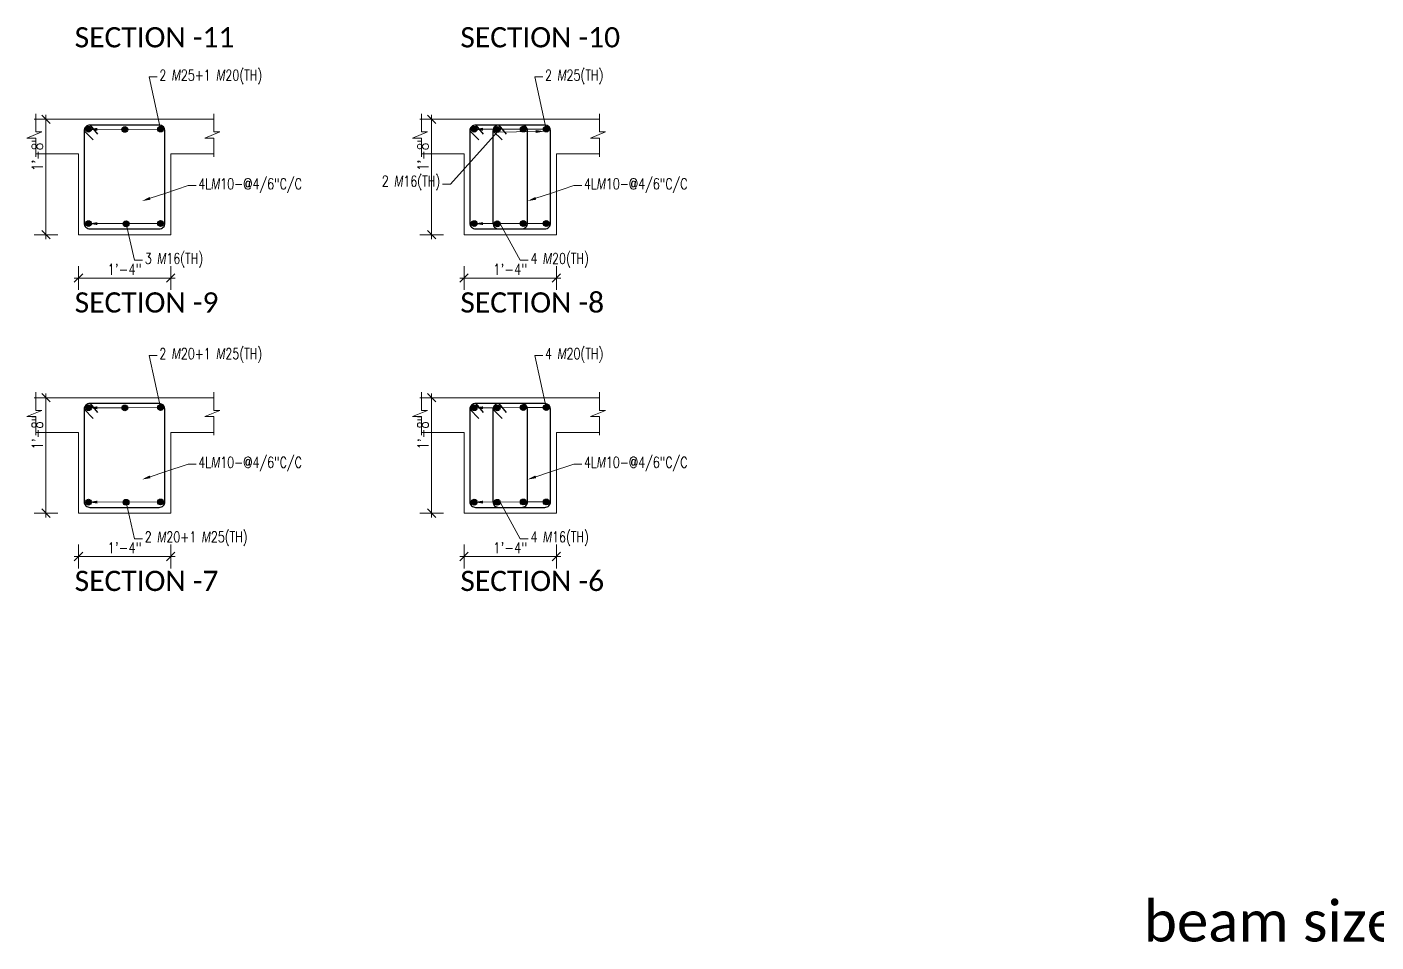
# Model space of a CAD drawing. Header units: inches. Extents: x 0 to 162649, y -36601 to -26324.
# Drawn here: x 159540 to 159773.9, y -34812.6 to -34654 of the extents above; entities that cross this region are included whole.
import ezdxf
from ezdxf import colors
from ezdxf.entities.mleader import LeaderData, LeaderLine
from ezdxf.math import Vec2, Vec3

# ---------------------------------------------------------------- set-up
doc = ezdxf.new("R2010")
doc.units = ezdxf.units.IN
doc.header["$MEASUREMENT"] = 0
for name, color, linetype, lineweight in [('Dim', 1, 'Continuous', 13), ('hatch', 252, 'Continuous', 0), ('OL_AR_Text', 140, 'Continuous', 5), ('Rein', 3, 'Continuous', 30), ('Stirrups', 191, 'Continuous', 25), ('TEXT', 7, 'Continuous', 9)]:
    doc.layers.add(name, color=color, linetype=linetype, lineweight=lineweight)
doc.styles.add('1-8 Annotative Text', font='calibri.ttf', dxfattribs={"height": 0.125})
doc.styles.add('DIM', font='simplex.shx', dxfattribs={"width": 0.75})
doc.styles.add('rmtext', font='romans.shx', dxfattribs={"width": 0.8})
doc.dimstyles.new('DIM-24', dxfattribs={"dimscale": 24, "dimtxt": 0.078125, "dimasz": 0.0625, "dimexe": 0.0625, "dimexo": 0.015625, "dimgap": 0.015625, "dimtad": 1, "dimdec": 1, "dimzin": 3, "dimdsep": 46, "dimlunit": 4, "dimtxsty": 'rmtext', "dimblk": 'OBLIQUE', "dimcen": 0.09375, "dimdle": 0.03125, "dimclrd": 1, "dimclre": 1, "dimclrt": 2, "dimadec": 0, "dimazin": 0, "dimtfac": 0.75, "dimtdec": 1, "dimtix": 1, "dimtmove": 0, "dimatfit": 3, "dimfxl": 0.0625, "dimfxlon": 1, "dimfrac": 1, "dimtolj": 1, "dimtzin": 0, "dimlwd": -1, "dimlwe": 5, "dimarcsym": 0})

# ---------------------------------------------------------------- blocks, each defined once
blk = doc.blocks.new('_Oblique')
for p, q in [((-0.49, -0.49), (0.49, 0.49)), ((0, -1.37), (0, 1.38))]:
    blk.add_line(p, q)
blk = doc.blocks.new('*D531')
at = {"layer": 'Defpoints', "color": 0, "transparency": 16777216}
for p in [(159615.79, -34738.23), (159631.79, -34738.23), (159631.79, -34745.74)]:
    blk.add_point(p, dxfattribs=at)
at = {"layer": 'Dim', "color": 1, "lineweight": 5, "transparency": 16777216}
for p, q in [((159615.79, -34744.24), (159615.79, -34747.24)), ((159631.79, -34744.24), (159631.79, -34747.24))]:
    blk.add_line(p, q, dxfattribs=at)
at = {"layer": 'Dim', "color": 1, "transparency": 16777216}
blk.add_line((159615.04, -34745.74), (159632.54, -34745.74), dxfattribs=at)
at = {"layer": 'Dim', "color": 1, "transparency": 16777216, "xscale": 1.5, "yscale": 1.5, "zscale": 1.5, "rotation": 180}
blk.add_blockref('_Oblique', (159615.79, -34745.74), dxfattribs=at)
at = {"layer": 'Dim', "color": 1, "transparency": 16777216, "xscale": 1.5, "yscale": 1.5, "zscale": 1.5}
blk.add_blockref('_Oblique', (159631.79, -34745.74), dxfattribs=at)
at = {"layer": 'Dim', "color": 2, "transparency": 16777216, "insert": (159623.79, -34744.24), "char_height": 1.875, "attachment_point": 5, "style": 'rmtext'}
blk.add_mtext('\\A1;1\'-4"', dxfattribs=at)
blk = doc.blocks.new('*D532')
at = {"layer": 'Defpoints', "color": 0, "transparency": 16777216}
for p in [(159610.16, -34718.23), (159615.79, -34718.23), (159615.79, -34738.23)]:
    blk.add_point(p, dxfattribs=at)
at = {"layer": 'Dim', "color": 1, "lineweight": 5, "transparency": 16777216}
for p, q in [((159611.66, -34718.23), (159608.66, -34718.23)), ((159611.66, -34738.23), (159608.66, -34738.23))]:
    blk.add_line(p, q, dxfattribs=at)
at = {"layer": 'Dim', "color": 1, "transparency": 16777216}
blk.add_line((159610.16, -34738.98), (159610.16, -34717.48), dxfattribs=at)
at = {"layer": 'Dim', "color": 1, "transparency": 16777216, "xscale": 1.5, "yscale": 1.5, "zscale": 1.5}
for p, rotation in [((159610.16, -34718.23), 90), ((159610.16, -34738.23), 270)]:
    blk.add_blockref('_Oblique', p, dxfattribs=dict(at, rotation=rotation))
at = {"layer": 'Dim', "color": 2, "transparency": 16777216, "insert": (159608.67, -34724.23), "char_height": 1.875, "attachment_point": 5, "rotation": 90, "style": 'rmtext'}
blk.add_mtext('\\A1;1\'-8"', dxfattribs=at)
blk = doc.blocks.new('*D533')
at = {"layer": 'Defpoints', "color": 0, "transparency": 16777216}
for p in [(159548.94, -34738.23), (159564.94, -34738.23), (159564.94, -34745.74)]:
    blk.add_point(p, dxfattribs=at)
at = {"layer": 'Dim', "color": 1, "lineweight": 5, "transparency": 16777216}
for p, q in [((159548.94, -34744.24), (159548.94, -34747.24)), ((159564.94, -34744.24), (159564.94, -34747.24))]:
    blk.add_line(p, q, dxfattribs=at)
at = {"layer": 'Dim', "color": 1, "transparency": 16777216}
blk.add_line((159548.19, -34745.74), (159565.69, -34745.74), dxfattribs=at)
at = {"layer": 'Dim', "color": 1, "transparency": 16777216, "xscale": 1.5, "yscale": 1.5, "zscale": 1.5, "rotation": 180}
blk.add_blockref('_Oblique', (159548.94, -34745.74), dxfattribs=at)
at = {"layer": 'Dim', "color": 1, "transparency": 16777216, "xscale": 1.5, "yscale": 1.5, "zscale": 1.5}
blk.add_blockref('_Oblique', (159564.94, -34745.74), dxfattribs=at)
at = {"layer": 'Dim', "color": 2, "transparency": 16777216, "insert": (159556.94, -34744.24), "char_height": 1.875, "attachment_point": 5, "style": 'rmtext'}
blk.add_mtext('\\A1;1\'-4"', dxfattribs=at)
blk = doc.blocks.new('*D534')
at = {"layer": 'Defpoints', "color": 0, "transparency": 16777216}
for p in [(159543.31, -34718.23), (159548.94, -34718.23), (159548.94, -34738.23)]:
    blk.add_point(p, dxfattribs=at)
at = {"layer": 'Dim', "color": 1, "lineweight": 5, "transparency": 16777216}
for p, q in [((159544.81, -34718.23), (159541.81, -34718.23)), ((159544.81, -34738.23), (159541.81, -34738.23))]:
    blk.add_line(p, q, dxfattribs=at)
at = {"layer": 'Dim', "color": 1, "transparency": 16777216}
blk.add_line((159543.31, -34738.98), (159543.31, -34717.48), dxfattribs=at)
at = {"layer": 'Dim', "color": 1, "transparency": 16777216, "xscale": 1.5, "yscale": 1.5, "zscale": 1.5}
for p, rotation in [((159543.31, -34718.23), 90), ((159543.31, -34738.23), 270)]:
    blk.add_blockref('_Oblique', p, dxfattribs=dict(at, rotation=rotation))
at = {"layer": 'Dim', "color": 2, "transparency": 16777216, "insert": (159541.82, -34724.23), "char_height": 1.875, "attachment_point": 5, "rotation": 90, "style": 'rmtext'}
blk.add_mtext('\\A1;1\'-8"', dxfattribs=at)
blk = doc.blocks.new('*D535')
at = {"layer": 'Defpoints', "color": 0, "transparency": 16777216}
for p in [(159615.79, -34689.97), (159631.79, -34689.97), (159631.79, -34697.48)]:
    blk.add_point(p, dxfattribs=at)
at = {"layer": 'Dim', "color": 1, "transparency": 16777216}
blk.add_line((159615.04, -34697.48), (159632.54, -34697.48), dxfattribs=at)
at = {"layer": 'Dim', "color": 1, "lineweight": 5, "transparency": 16777216}
for p, q in [((159615.79, -34695.98), (159615.79, -34698.98)), ((159631.79, -34695.98), (159631.79, -34698.98))]:
    blk.add_line(p, q, dxfattribs=at)
at = {"layer": 'Dim', "color": 1, "transparency": 16777216, "xscale": 1.5, "yscale": 1.5, "zscale": 1.5, "rotation": 180}
blk.add_blockref('_Oblique', (159615.79, -34697.48), dxfattribs=at)
at = {"layer": 'Dim', "color": 1, "transparency": 16777216, "xscale": 1.5, "yscale": 1.5, "zscale": 1.5}
blk.add_blockref('_Oblique', (159631.79, -34697.48), dxfattribs=at)
at = {"layer": 'Dim', "color": 2, "transparency": 16777216, "insert": (159623.79, -34695.98), "char_height": 1.875, "attachment_point": 5, "style": 'rmtext'}
blk.add_mtext('\\A1;1\'-4"', dxfattribs=at)
blk = doc.blocks.new('*D536')
at = {"layer": 'Defpoints', "color": 0, "transparency": 16777216}
for p in [(159610.16, -34669.97), (159615.79, -34669.97), (159615.79, -34689.97)]:
    blk.add_point(p, dxfattribs=at)
at = {"layer": 'Dim', "color": 1, "lineweight": 5, "transparency": 16777216}
for p, q in [((159611.66, -34669.97), (159608.66, -34669.97)), ((159611.66, -34689.97), (159608.66, -34689.97))]:
    blk.add_line(p, q, dxfattribs=at)
at = {"layer": 'Dim', "color": 1, "transparency": 16777216}
blk.add_line((159610.16, -34690.72), (159610.16, -34669.22), dxfattribs=at)
at = {"layer": 'Dim', "color": 1, "transparency": 16777216, "xscale": 1.5, "yscale": 1.5, "zscale": 1.5}
for p, rotation in [((159610.16, -34669.97), 90), ((159610.16, -34689.97), 270)]:
    blk.add_blockref('_Oblique', p, dxfattribs=dict(at, rotation=rotation))
at = {"layer": 'Dim', "color": 2, "transparency": 16777216, "insert": (159608.67, -34675.97), "char_height": 1.875, "attachment_point": 5, "rotation": 90, "style": 'rmtext'}
blk.add_mtext('\\A1;1\'-8"', dxfattribs=at)
blk = doc.blocks.new('*D539')
at = {"layer": 'Defpoints', "color": 0, "transparency": 16777216}
for p in [(159548.94, -34689.97), (159564.94, -34689.97), (159564.94, -34697.48)]:
    blk.add_point(p, dxfattribs=at)
at = {"layer": 'Dim', "color": 1, "transparency": 16777216}
blk.add_line((159548.19, -34697.48), (159565.69, -34697.48), dxfattribs=at)
at = {"layer": 'Dim', "color": 1, "lineweight": 5, "transparency": 16777216}
for p, q in [((159548.94, -34695.98), (159548.94, -34698.98)), ((159564.94, -34695.98), (159564.94, -34698.98))]:
    blk.add_line(p, q, dxfattribs=at)
at = {"layer": 'Dim', "color": 1, "transparency": 16777216, "xscale": 1.5, "yscale": 1.5, "zscale": 1.5, "rotation": 180}
blk.add_blockref('_Oblique', (159548.94, -34697.48), dxfattribs=at)
at = {"layer": 'Dim', "color": 1, "transparency": 16777216, "xscale": 1.5, "yscale": 1.5, "zscale": 1.5}
blk.add_blockref('_Oblique', (159564.94, -34697.48), dxfattribs=at)
at = {"layer": 'Dim', "color": 2, "transparency": 16777216, "insert": (159556.94, -34695.98), "char_height": 1.875, "attachment_point": 5, "style": 'rmtext'}
blk.add_mtext('\\A1;1\'-4"', dxfattribs=at)
blk = doc.blocks.new('*D540')
at = {"layer": 'Defpoints', "color": 0, "transparency": 16777216}
for p in [(159543.31, -34669.97), (159548.94, -34669.97), (159548.94, -34689.97)]:
    blk.add_point(p, dxfattribs=at)
at = {"layer": 'Dim', "color": 1, "lineweight": 5, "transparency": 16777216}
for p, q in [((159544.81, -34669.97), (159541.81, -34669.97)), ((159544.81, -34689.97), (159541.81, -34689.97))]:
    blk.add_line(p, q, dxfattribs=at)
at = {"layer": 'Dim', "color": 1, "transparency": 16777216}
blk.add_line((159543.31, -34690.72), (159543.31, -34669.22), dxfattribs=at)
at = {"layer": 'Dim', "color": 1, "transparency": 16777216, "xscale": 1.5, "yscale": 1.5, "zscale": 1.5}
for p, rotation in [((159543.31, -34669.97), 90), ((159543.31, -34689.97), 270)]:
    blk.add_blockref('_Oblique', p, dxfattribs=dict(at, rotation=rotation))
at = {"layer": 'Dim', "color": 2, "transparency": 16777216, "insert": (159541.82, -34675.97), "char_height": 1.875, "attachment_point": 5, "rotation": 90, "style": 'rmtext'}
blk.add_mtext('\\A1;1\'-8"', dxfattribs=at)

msp = doc.modelspace()

# ---------------------------------------------------------------- hatches: boundary and pattern name
at = {"layer": 'Rein'}
h = msp.add_hatch(color=256, dxfattribs=at)
h.dxf.hatch_style = 1
h.paths.add_polyline_path([(159551.19, -34671.7, 1), (159550.19, -34671.7, 1)])
h = msp.add_hatch(color=256, dxfattribs=at)
h.dxf.hatch_style = 1
h.paths.add_polyline_path([(159557.49, -34671.73, 1), (159556.49, -34671.73, 1)])
h = msp.add_hatch(color=256, dxfattribs=at)
h.dxf.hatch_style = 1
h.paths.add_polyline_path([(159563.68, -34671.67, 1), (159562.68, -34671.67, 1)])
h = msp.add_hatch(color=256, dxfattribs=at)
h.dxf.hatch_style = 1
h.paths.add_polyline_path([(159618.05, -34671.7, 1), (159617.05, -34671.7, 1)])
h = msp.add_hatch(color=256, dxfattribs=at)
h.dxf.hatch_style = 1
h.paths.add_polyline_path([(159622.05, -34671.73, 1), (159621.05, -34671.73, 1)])
h = msp.add_hatch(color=256, dxfattribs=at)
h.dxf.hatch_style = 1
h.paths.add_polyline_path([(159626.54, -34671.67, 1), (159625.54, -34671.67, 1)])
h = msp.add_hatch(color=256, dxfattribs=at)
h.dxf.hatch_style = 1
h.paths.add_polyline_path([(159630.54, -34671.67, 1), (159629.54, -34671.67, 1)])
h = msp.add_hatch(color=256, dxfattribs=at)
h.dxf.hatch_style = 1
h.paths.add_polyline_path([(159551.19, -34688.05, 1), (159550.19, -34688.05, 1)])
h = msp.add_hatch(color=256, dxfattribs=at)
h.dxf.hatch_style = 1
h.paths.add_polyline_path([(159557.69, -34688.09, 1), (159556.69, -34688.09, 1)])
h = msp.add_hatch(color=256, dxfattribs=at)
h.dxf.hatch_style = 1
h.paths.add_polyline_path([(159563.68, -34688.03, 1), (159562.68, -34688.03, 1)])
h = msp.add_hatch(color=256, dxfattribs=at)
h.dxf.hatch_style = 1
h.paths.add_polyline_path([(159618.05, -34688.05, 1), (159617.05, -34688.05, 1)])
h = msp.add_hatch(color=256, dxfattribs=at)
h.dxf.hatch_style = 1
h.paths.add_polyline_path([(159622.05, -34688.09, 1), (159621.05, -34688.09, 1)])
h = msp.add_hatch(color=256, dxfattribs=at)
h.dxf.hatch_style = 1
h.paths.add_polyline_path([(159626.54, -34688.03, 1), (159625.54, -34688.03, 1)])
h = msp.add_hatch(color=256, dxfattribs=at)
h.dxf.hatch_style = 1
h.paths.add_polyline_path([(159630.54, -34688.03, 1), (159629.54, -34688.03, 1)])
h = msp.add_hatch(color=256, dxfattribs=at)
h.dxf.hatch_style = 1
h.paths.add_polyline_path([(159551.19, -34719.96, 1), (159550.19, -34719.96, 1)])
h = msp.add_hatch(color=256, dxfattribs=at)
h.dxf.hatch_style = 1
h.paths.add_polyline_path([(159557.49, -34719.99, 1), (159556.49, -34719.99, 1)])
h = msp.add_hatch(color=256, dxfattribs=at)
h.dxf.hatch_style = 1
h.paths.add_polyline_path([(159563.68, -34719.93, 1), (159562.68, -34719.93, 1)])
h = msp.add_hatch(color=256, dxfattribs=at)
h.dxf.hatch_style = 1
h.paths.add_polyline_path([(159618.05, -34719.96, 1), (159617.05, -34719.96, 1)])
h = msp.add_hatch(color=256, dxfattribs=at)
h.dxf.hatch_style = 1
h.paths.add_polyline_path([(159622.05, -34719.99, 1), (159621.05, -34719.99, 1)])
h = msp.add_hatch(color=256, dxfattribs=at)
h.dxf.hatch_style = 1
h.paths.add_polyline_path([(159626.54, -34719.93, 1), (159625.54, -34719.93, 1)])
h = msp.add_hatch(color=256, dxfattribs=at)
h.dxf.hatch_style = 1
h.paths.add_polyline_path([(159630.54, -34719.93, 1), (159629.54, -34719.93, 1)])
h = msp.add_hatch(color=256, dxfattribs=at)
h.dxf.hatch_style = 1
h.paths.add_polyline_path([(159551.19, -34736.32, 1), (159550.19, -34736.32, 1)])
h = msp.add_hatch(color=256, dxfattribs=at)
h.dxf.hatch_style = 1
h.paths.add_polyline_path([(159557.69, -34736.35, 1), (159556.69, -34736.35, 1)])
h = msp.add_hatch(color=256, dxfattribs=at)
h.dxf.hatch_style = 1
h.paths.add_polyline_path([(159563.68, -34736.29, 1), (159562.68, -34736.29, 1)])
h = msp.add_hatch(color=256, dxfattribs=at)
h.dxf.hatch_style = 1
h.paths.add_polyline_path([(159618.05, -34736.32, 1), (159617.05, -34736.32, 1)])
h = msp.add_hatch(color=256, dxfattribs=at)
h.dxf.hatch_style = 1
h.paths.add_polyline_path([(159622.05, -34736.35, 1), (159621.05, -34736.35, 1)])
h = msp.add_hatch(color=256, dxfattribs=at)
h.dxf.hatch_style = 1
h.paths.add_polyline_path([(159626.54, -34736.29, 1), (159625.54, -34736.29, 1)])
h = msp.add_hatch(color=256, dxfattribs=at)
h.dxf.hatch_style = 1
h.paths.add_polyline_path([(159630.54, -34736.29, 1), (159629.54, -34736.29, 1)])

# ---------------------------------------------------------------- linework, layer by layer
at = {"layer": 'hatch'}
for p, q in [((159541.56, -34669.03), (159541.56, -34672.16)), ((159541.56, -34669.97), (159572.41, -34669.97)), ((159572.41, -34669.03), (159572.41, -34672.16)), ((159608.42, -34669.03), (159608.42, -34672.16)), ((159608.42, -34669.97), (159639.26, -34669.97)), ((159639.26, -34669.03), (159639.26, -34672.16)), ((159542.62, -34672.16), (159540.02, -34673.22)), ((159542.62, -34672.16), (159540.02, -34673.22)), ((159541.56, -34672.16), (159542.62, -34672.16)), ((159573.47, -34672.16), (159570.87, -34673.22)), ((159572.41, -34672.16), (159573.47, -34672.16)), ((159609.47, -34672.16), (159606.87, -34673.22)), ((159609.47, -34672.16), (159606.87, -34673.22)), ((159608.42, -34672.16), (159609.47, -34672.16)), ((159640.32, -34672.16), (159637.72, -34673.22)), ((159639.26, -34672.16), (159640.32, -34672.16)), ((159540.02, -34673.22), (159541.56, -34673.22)), ((159541.56, -34673.22), (159541.56, -34676.47)), ((159570.87, -34673.22), (159572.41, -34673.22)), ((159572.41, -34673.22), (159572.41, -34676.47)), ((159606.87, -34673.22), (159608.42, -34673.22)), ((159608.42, -34673.22), (159608.42, -34676.47)), ((159637.72, -34673.22), (159639.26, -34673.22)), ((159639.26, -34673.22), (159639.26, -34676.47)), ((159541.56, -34675.97), (159548.94, -34675.97)), ((159548.94, -34675.97), (159548.94, -34689.97)), ((159564.94, -34675.97), (159564.94, -34689.97)), ((159564.94, -34675.97), (159572.41, -34675.97)), ((159608.42, -34675.97), (159615.79, -34675.97)), ((159615.79, -34675.97), (159615.79, -34689.97)), ((159631.79, -34675.97), (159631.79, -34689.97)), ((159631.79, -34675.97), (159639.26, -34675.97)), ((159548.94, -34689.97), (159564.94, -34689.97)), ((159615.79, -34689.97), (159631.79, -34689.97)), ((159541.56, -34717.29), (159541.56, -34720.42)), ((159541.56, -34718.23), (159572.41, -34718.23)), ((159572.41, -34717.29), (159572.41, -34720.42)), ((159608.42, -34717.29), (159608.42, -34720.42)), ((159608.42, -34718.23), (159639.26, -34718.23)), ((159639.26, -34717.29), (159639.26, -34720.42)), ((159542.62, -34720.42), (159540.02, -34721.48)), ((159542.62, -34720.42), (159540.02, -34721.48)), ((159540.02, -34721.48), (159541.56, -34721.48)), ((159541.56, -34720.42), (159542.62, -34720.42)), ((159541.56, -34721.48), (159541.56, -34724.73)), ((159573.47, -34720.42), (159570.87, -34721.48)), ((159570.87, -34721.48), (159572.41, -34721.48)), ((159572.41, -34720.42), (159573.47, -34720.42)), ((159572.41, -34721.48), (159572.41, -34724.73)), ((159609.47, -34720.42), (159606.87, -34721.48)), ((159609.47, -34720.42), (159606.87, -34721.48)), ((159606.87, -34721.48), (159608.42, -34721.48)), ((159608.42, -34720.42), (159609.47, -34720.42)), ((159608.42, -34721.48), (159608.42, -34724.73)), ((159640.32, -34720.42), (159637.72, -34721.48)), ((159637.72, -34721.48), (159639.26, -34721.48)), ((159639.26, -34720.42), (159640.32, -34720.42)), ((159639.26, -34721.48), (159639.26, -34724.73)), ((159541.56, -34724.23), (159548.94, -34724.23)), ((159548.94, -34724.23), (159548.94, -34738.23)), ((159564.94, -34724.23), (159564.94, -34738.23)), ((159564.94, -34724.23), (159572.41, -34724.23)), ((159608.42, -34724.23), (159615.79, -34724.23)), ((159615.79, -34724.23), (159615.79, -34738.23)), ((159631.79, -34724.23), (159631.79, -34738.23)), ((159631.79, -34724.23), (159639.26, -34724.23)), ((159548.94, -34738.23), (159564.94, -34738.23)), ((159615.79, -34738.23), (159631.79, -34738.23))]:
    msp.add_line(p, q, dxfattribs=at)
at = {"layer": 'Rein'}
for centre in [(159550.69, -34671.7), (159556.99, -34671.73), (159563.18, -34671.67), (159617.55, -34671.7), (159621.55, -34671.73), (159626.04, -34671.67), (159630.04, -34671.67), (159550.69, -34688.05), (159557.19, -34688.09), (159563.18, -34688.03), (159617.55, -34688.05), (159621.55, -34688.09), (159626.04, -34688.03), (159630.04, -34688.03), (159550.69, -34719.96), (159556.99, -34719.99), (159563.18, -34719.93), (159617.55, -34719.96), (159621.55, -34719.99), (159626.04, -34719.93), (159630.04, -34719.93), (159550.69, -34736.32), (159557.19, -34736.35), (159563.18, -34736.29), (159617.55, -34736.32), (159621.55, -34736.35), (159626.04, -34736.29), (159630.04, -34736.29)]:
    msp.add_circle(centre, 0.5, dxfattribs=at)
at = {"layer": 'Stirrups', "lineweight": 30}
for p, q in [((159549.94, -34671.97), (159551.52, -34673.53)), ((159550.97, -34670.97), (159552.24, -34672.54)), ((159616.79, -34671.97), (159618.37, -34673.53)), ((159617.83, -34670.97), (159619.09, -34672.54)), ((159620.79, -34671.97), (159622.37, -34673.53)), ((159621.83, -34670.97), (159623.09, -34672.54)), ((159549.94, -34720.23), (159551.52, -34721.8)), ((159550.97, -34719.23), (159552.24, -34720.81)), ((159616.79, -34720.23), (159618.37, -34721.8)), ((159617.83, -34719.23), (159619.09, -34720.81)), ((159620.79, -34720.23), (159622.37, -34721.8)), ((159621.83, -34719.23), (159623.09, -34720.81))]:
    msp.add_line(p, q, dxfattribs=at)
for points in [[(159550.94, -34688.97), (159562.94, -34688.97, 0.414214), (159563.94, -34687.97), (159563.94, -34671.97, 0.404381), (159562.97, -34670.97), (159550.97, -34670.97, 0.424115), (159549.94, -34671.97), (159549.94, -34687.97, 0.414214)], [(159617.79, -34688.97), (159629.79, -34688.97, 0.414214), (159630.79, -34687.97), (159630.79, -34671.97, 0.404381), (159629.83, -34670.97), (159617.83, -34670.97, 0.424115), (159616.79, -34671.97), (159616.79, -34687.97, 0.414214)], [(159621.79, -34688.97), (159625.79, -34688.97, 0.414214), (159626.79, -34687.97), (159626.79, -34671.97, 0.404381), (159625.83, -34670.97), (159621.83, -34670.97, 0.424115), (159620.79, -34671.97), (159620.79, -34687.97, 0.414214)], [(159550.94, -34737.23), (159562.94, -34737.23, 0.414214), (159563.94, -34736.23), (159563.94, -34720.23, 0.404381), (159562.97, -34719.23), (159550.97, -34719.23, 0.424115), (159549.94, -34720.23), (159549.94, -34736.23, 0.414214)], [(159617.79, -34737.23), (159629.79, -34737.23, 0.414214), (159630.79, -34736.23), (159630.79, -34720.23, 0.404381), (159629.83, -34719.23), (159617.83, -34719.23, 0.424115), (159616.79, -34720.23), (159616.79, -34736.23, 0.414214)], [(159621.79, -34737.23), (159625.79, -34737.23, 0.414214), (159626.79, -34736.23), (159626.79, -34720.23, 0.404381), (159625.83, -34719.23), (159621.83, -34719.23, 0.424115), (159620.79, -34720.23), (159620.79, -34736.23, 0.414214)]]:
    msp.add_lwpolyline(points, format="xyb", close=True, dxfattribs=at)

# ---------------------------------------------------------------- texts
at = {"layer": 'OL_AR_Text', "char_height": 3.5, "width": 2.6734445e-317, "attachment_point": 1, "style": '1-8 Annotative Text'}
for s, insert in [('SECTION -11', (159548.29, -34654.01)), ('SECTION -10', (159615.15, -34654.01)), ('SECTION -9', (159548.29, -34699.96)), ('SECTION -8', (159615.15, -34699.96)), ('SECTION -7', (159548.29, -34748.22)), ('SECTION -6', (159615.15, -34748.22))]:
    msp.add_mtext(s, dxfattribs=dict(at, insert=insert))
at = {"layer": 'OL_AR_Text', "insert": (159733.62, -34805.47), "char_height": 7, "attachment_point": 1, "style": '1-8 Annotative Text'}
msp.add_mtext('beam size is 12"x20"', dxfattribs=at)

# ---------------------------------------------------------------- dimensions: what is measured, and where the dimension line sits
at = {"layer": 'Dim'}
for base, p1, p2, picture, middle in [((159543.31, -34669.97), (159548.94, -34689.97), (159548.94, -34669.97), '*D540', (159543.31, -34675.97)), ((159610.16, -34669.97), (159615.79, -34689.97), (159615.79, -34669.97), '*D536', (159610.16, -34675.97)), ((159543.31, -34718.23), (159548.94, -34738.23), (159548.94, -34718.23), '*D534', (159543.31, -34724.23)), ((159610.16, -34718.23), (159615.79, -34738.23), (159615.79, -34718.23), '*D532', (159610.16, -34724.23))]:
    dim = msp.add_linear_dim(base=base, p1=p1, p2=p2, angle=90, dimstyle='DIM-24', dxfattribs=at)
    dim.commit()
    dim.dimension.update_dxf_attribs({"geometry": picture, "text_midpoint": middle, "dimtype": 160})
for base, p1, p2, picture, middle in [((159564.94, -34697.48), (159548.94, -34689.97), (159564.94, -34689.97), '*D539', (159556.94, -34695.98)), ((159631.79, -34697.48), (159615.79, -34689.97), (159631.79, -34689.97), '*D535', (159623.79, -34695.98)), ((159564.94, -34745.74), (159548.94, -34738.23), (159564.94, -34738.23), '*D533', (159556.94, -34744.24)), ((159631.79, -34745.74), (159615.79, -34738.23), (159631.79, -34738.23), '*D531', (159623.79, -34744.24))]:
    dim = msp.add_linear_dim(base=base, p1=p1, p2=p2, dimstyle='DIM-24', dxfattribs=at)
    dim.commit()
    dim.dimension.update_dxf_attribs({"geometry": picture, "text_midpoint": middle})

# ---------------------------------------------------------------- leaders
at = {"layer": 'TEXT'}
ml = msp.add_multileader_mtext('Standard', dxfattribs=at)
ml.set_content('2 {\\Fgothici|c0;M}25+1 {\\Fgothici|c0;M}20(TH) ', color=256, style='DIM')
ml.set_leader_properties(color=1, linetype='ByLayer', lineweight=9)
ml.build(insert=Vec2(0, 0))
ml.multileader.update_dxf_attribs({"text_right_attachment_type": 2, "dogleg_length": 0.25, "arrow_head_size": 1.5, "scale": 32})
ctx = ml.context
ctx.base_point, ctx.scale, ctx.char_height, ctx.arrow_head_size, ctx.landing_gap_size, ctx.plane_origin = Vec3(159562.59, -34662.64), 32, 1.875, 1.5, 0.375, Vec3(159573.69, -34670.73)
ctx.right_attachment = 2
notes = []
notes.append((ctx, [(0, (1, 1, 0), (159561.18, -34662.64), (1, 0), 1.4, [(3, [(159550.69, -34671.7), (159556.99, -34671.73), (159556.99, -34671.73), (159563.18, -34671.67)], 0, [])])]))
ctx.mtext.insert, ctx.mtext.flow_direction = Vec3(159562.96, -34661.39), 5
ml = msp.add_multileader_mtext('Standard', dxfattribs=at)
ml.set_content('2 {\\Fgothici|c0;M}25(TH) ', color=256, style='DIM')
ml.set_leader_properties(color=1, linetype='ByLayer', lineweight=9)
ml.build(insert=Vec2(0, 0))
ml.multileader.update_dxf_attribs({"text_right_attachment_type": 2, "dogleg_length": 0.25, "arrow_head_size": 1.5, "scale": 32})
ctx = ml.context
ctx.base_point, ctx.scale, ctx.char_height, ctx.arrow_head_size, ctx.landing_gap_size, ctx.plane_origin = Vec3(159629.44, -34662.64), 32, 1.875, 1.5, 0.375, Vec3(159640.54, -34670.73)
ctx.right_attachment = 2
notes.append((ctx, [(0, (1, 1, 0), (159628.04, -34662.64), (1, 0), 1.4, [(3, [(159617.55, -34671.7), (159630.04, -34671.67)], 0, [])])]))
ctx.mtext.insert, ctx.mtext.flow_direction = Vec3(159629.82, -34661.39), 5
ml = msp.add_multileader_mtext('Standard', dxfattribs=at)
ml.set_content('2 {\\Fgothici|c0;M}16(TH) ', color=256, style='DIM')
ml.set_leader_properties(color=1, linetype='ByLayer', lineweight=9)
ml.build(insert=Vec2(0, 0))
ml.multileader.update_dxf_attribs({"text_right_attachment_type": 2, "dogleg_length": 0.25, "arrow_head_size": 1.5, "scale": 32})
ctx = ml.context
ctx.base_point, ctx.scale, ctx.char_height, ctx.arrow_head_size, ctx.landing_gap_size, ctx.plane_origin = Vec3(159600.43, -34681.01), 32, 1.875, 1.5, 0.375, Vec3(159640.54, -34687.09)
ctx.right_attachment, ctx.text_align_type = 2, 2
notes.append((ctx, [(1, (1, 1, 0), (159613.43, -34681.19), (-1, 0), 1.4, [(2, [(159629.72, -34672.06), (159621.55, -34672.23)], 0, [])])]))
ctx.mtext.insert, ctx.mtext.alignment, ctx.mtext.flow_direction = Vec3(159611.65, -34679.76), 3, 5
ml = msp.add_multileader_mtext('Standard', dxfattribs=at)
ml.set_content('4L{\\Fgothici|c0;M}10-@4/6"C/C ', color=256, style='DIM')
ml.set_leader_properties(color=1, linetype='ByLayer', lineweight=9)
ml.build(insert=Vec2(0, 0))
ml.multileader.update_dxf_attribs({"text_right_attachment_type": 2, "dogleg_length": 0.25, "arrow_head_size": 1.5, "scale": 32})
ctx = ml.context
ctx.base_point, ctx.scale, ctx.char_height, ctx.arrow_head_size, ctx.landing_gap_size, ctx.plane_origin = Vec3(159569.35, -34681.47), 32, 1.875, 1.5, 0.375, Vec3(159579.88, -34691.23)
ctx.right_attachment = 2
notes.append((ctx, [(0, (1, 1, 0), (159567.94, -34681.47), (1, 0), 1.4, [(1, [(159559.94, -34684.14), (159563.94, -34682.81)], 0, [])])]))
ctx.mtext.insert, ctx.mtext.flow_direction = Vec3(159569.72, -34680.22), 5
ml = msp.add_multileader_mtext('Standard', dxfattribs=at)
ml.set_content('4L{\\Fgothici|c0;M}10-@4/6"C/C ', color=256, style='DIM')
ml.set_leader_properties(color=1, linetype='ByLayer', lineweight=9)
ml.build(insert=Vec2(0, 0))
ml.multileader.update_dxf_attribs({"text_right_attachment_type": 2, "dogleg_length": 0.25, "arrow_head_size": 1.5, "scale": 32})
ctx = ml.context
ctx.base_point, ctx.scale, ctx.char_height, ctx.arrow_head_size, ctx.landing_gap_size, ctx.plane_origin = Vec3(159636.2, -34681.47), 32, 1.875, 1.5, 0.375, Vec3(159646.73, -34691.23)
ctx.right_attachment = 2
notes.append((ctx, [(0, (1, 1, 0), (159634.8, -34681.47), (1, 0), 1.4, [(1, [(159626.79, -34684.14), (159630.79, -34682.81)], 0, [])])]))
ctx.mtext.insert, ctx.mtext.flow_direction = Vec3(159636.57, -34680.22), 5
ml = msp.add_multileader_mtext('Standard', dxfattribs=at)
ml.set_content('3 {\\Fgothici|c0;M}16(TH) ', color=256, style='DIM')
ml.set_leader_properties(color=1, linetype='ByLayer', lineweight=9)
ml.build(insert=Vec2(0, 0))
ml.multileader.update_dxf_attribs({"text_right_attachment_type": 2, "dogleg_length": 0.25, "arrow_head_size": 1.5, "scale": 32})
ctx = ml.context
ctx.base_point, ctx.scale, ctx.char_height, ctx.arrow_head_size, ctx.landing_gap_size, ctx.plane_origin = Vec3(159560.07, -34694.4), 32, 1.875, 1.5, 0.375, Vec3(159571.73, -34697.23)
ctx.right_attachment = 2
notes.append((ctx, [(0, (1, 1, 0), (159558.66, -34694.4), (1, 0), 1.4, [(1, [(159550.69, -34688.05), (159563.18, -34688.03), (159557.19, -34688.09), (159557.19, -34688.09)], 0, [])])]))
ctx.mtext.insert, ctx.mtext.flow_direction = Vec3(159560.44, -34693.15), 5
ml = msp.add_multileader_mtext('Standard', dxfattribs=at)
ml.set_content('4 {\\Fgothici|c0;M}20(TH) ', color=256, style='DIM')
ml.set_leader_properties(color=1, linetype='ByLayer', lineweight=9)
ml.build(insert=Vec2(0, 0))
ml.multileader.update_dxf_attribs({"text_right_attachment_type": 2, "dogleg_length": 0.25, "arrow_head_size": 1.5, "scale": 32})
ctx = ml.context
ctx.base_point, ctx.scale, ctx.char_height, ctx.arrow_head_size, ctx.landing_gap_size, ctx.plane_origin = Vec3(159626.92, -34694.4), 32, 1.875, 1.5, 0.375, Vec3(159638.58, -34697.23)
ctx.right_attachment = 2
notes.append((ctx, [(0, (1, 1, 0), (159625.52, -34694.4), (1, 0), 1.4, [(1, [(159617.55, -34688.05), (159630.04, -34688.03), (159626.04, -34688.03), (159622.05, -34688.09)], 0, [])])]))
ctx.mtext.insert, ctx.mtext.flow_direction = Vec3(159627.3, -34693.15), 5
ml = msp.add_multileader_mtext('Standard', dxfattribs=at)
ml.set_content('2 {\\Fgothici|c0;M}20+1 {\\Fgothici|c0;M}25(TH) ', color=256, style='DIM')
ml.set_leader_properties(color=1, linetype='ByLayer', lineweight=9)
ml.build(insert=Vec2(0, 0))
ml.multileader.update_dxf_attribs({"text_right_attachment_type": 2, "dogleg_length": 0.25, "arrow_head_size": 1.5, "scale": 32})
ctx = ml.context
ctx.base_point, ctx.scale, ctx.char_height, ctx.arrow_head_size, ctx.landing_gap_size, ctx.plane_origin = Vec3(159562.59, -34710.9), 32, 1.875, 1.5, 0.375, Vec3(159573.69, -34718.99)
ctx.right_attachment = 2
notes.append((ctx, [(0, (1, 1, 0), (159561.18, -34710.9), (1, 0), 1.4, [(3, [(159550.69, -34719.96), (159556.99, -34719.99), (159556.99, -34719.99), (159563.18, -34719.93)], 0, [])])]))
ctx.mtext.insert, ctx.mtext.flow_direction = Vec3(159562.96, -34709.65), 5
ml = msp.add_multileader_mtext('Standard', dxfattribs=at)
ml.set_content('4 {\\Fgothici|c0;M}20(TH) ', color=256, style='DIM')
ml.set_leader_properties(color=1, linetype='ByLayer', lineweight=9)
ml.build(insert=Vec2(0, 0))
ml.multileader.update_dxf_attribs({"text_right_attachment_type": 2, "dogleg_length": 0.25, "arrow_head_size": 1.5, "scale": 32})
ctx = ml.context
ctx.base_point, ctx.scale, ctx.char_height, ctx.arrow_head_size, ctx.landing_gap_size, ctx.plane_origin = Vec3(159629.44, -34710.9), 32, 1.875, 1.5, 0.375, Vec3(159640.54, -34718.99)
ctx.right_attachment = 2
notes.append((ctx, [(0, (1, 1, 0), (159628.04, -34710.9), (1, 0), 1.4, [(3, [(159617.55, -34719.96), (159621.55, -34719.99), (159626.04, -34719.93), (159630.04, -34719.93)], 0, [])])]))
ctx.mtext.insert, ctx.mtext.flow_direction = Vec3(159629.82, -34709.65), 5
ml = msp.add_multileader_mtext('Standard', dxfattribs=at)
ml.set_content('4L{\\Fgothici|c0;M}10-@4/6"C/C ', color=256, style='DIM')
ml.set_leader_properties(color=1, linetype='ByLayer', lineweight=9)
ml.build(insert=Vec2(0, 0))
ml.multileader.update_dxf_attribs({"text_right_attachment_type": 2, "dogleg_length": 0.25, "arrow_head_size": 1.5, "scale": 32})
ctx = ml.context
ctx.base_point, ctx.scale, ctx.char_height, ctx.arrow_head_size, ctx.landing_gap_size, ctx.plane_origin = Vec3(159569.35, -34729.73), 32, 1.875, 1.5, 0.375, Vec3(159579.88, -34739.49)
ctx.right_attachment = 2
notes.append((ctx, [(0, (1, 1, 0), (159567.94, -34729.73), (1, 0), 1.4, [(1, [(159559.94, -34732.4), (159563.94, -34731.07)], 0, [])])]))
ctx.mtext.insert, ctx.mtext.flow_direction = Vec3(159569.72, -34728.48), 5
ml = msp.add_multileader_mtext('Standard', dxfattribs=at)
ml.set_content('4L{\\Fgothici|c0;M}10-@4/6"C/C ', color=256, style='DIM')
ml.set_leader_properties(color=1, linetype='ByLayer', lineweight=9)
ml.build(insert=Vec2(0, 0))
ml.multileader.update_dxf_attribs({"text_right_attachment_type": 2, "dogleg_length": 0.25, "arrow_head_size": 1.5, "scale": 32})
ctx = ml.context
ctx.base_point, ctx.scale, ctx.char_height, ctx.arrow_head_size, ctx.landing_gap_size, ctx.plane_origin = Vec3(159636.2, -34729.73), 32, 1.875, 1.5, 0.375, Vec3(159646.73, -34739.49)
ctx.right_attachment = 2
notes.append((ctx, [(0, (1, 1, 0), (159634.8, -34729.73), (1, 0), 1.4, [(1, [(159626.79, -34732.4), (159630.79, -34731.07)], 0, [])])]))
ctx.mtext.insert, ctx.mtext.flow_direction = Vec3(159636.57, -34728.48), 5
ml = msp.add_multileader_mtext('Standard', dxfattribs=at)
ml.set_content('2 {\\Fgothici|c0;M}20+1 {\\Fgothici|c0;M}25(TH) ', color=256, style='DIM')
ml.set_leader_properties(color=1, linetype='ByLayer', lineweight=9)
ml.build(insert=Vec2(0, 0))
ml.multileader.update_dxf_attribs({"text_right_attachment_type": 2, "dogleg_length": 0.25, "arrow_head_size": 1.5, "scale": 32})
ctx = ml.context
ctx.base_point, ctx.scale, ctx.char_height, ctx.arrow_head_size, ctx.landing_gap_size, ctx.plane_origin = Vec3(159560.07, -34742.66), 32, 1.875, 1.5, 0.375, Vec3(159571.73, -34745.49)
ctx.right_attachment = 2
notes.append((ctx, [(0, (1, 1, 0), (159558.66, -34742.66), (1, 0), 1.4, [(1, [(159550.69, -34736.32), (159563.18, -34736.29), (159557.19, -34736.35), (159557.19, -34736.35)], 0, [])])]))
ctx.mtext.insert, ctx.mtext.flow_direction = Vec3(159560.44, -34741.41), 5
ml = msp.add_multileader_mtext('Standard', dxfattribs=at)
ml.set_content('4 {\\Fgothici|c0;M}16(TH) ', color=256, style='DIM')
ml.set_leader_properties(color=1, linetype='ByLayer', lineweight=9)
ml.build(insert=Vec2(0, 0))
ml.multileader.update_dxf_attribs({"text_right_attachment_type": 2, "dogleg_length": 0.25, "arrow_head_size": 1.5, "scale": 32})
ctx = ml.context
ctx.base_point, ctx.scale, ctx.char_height, ctx.arrow_head_size, ctx.landing_gap_size, ctx.plane_origin = Vec3(159626.92, -34742.66), 32, 1.875, 1.5, 0.375, Vec3(159638.58, -34745.49)
ctx.right_attachment = 2
notes.append((ctx, [(0, (1, 1, 0), (159625.52, -34742.66), (1, 0), 1.4, [(1, [(159617.55, -34736.32), (159630.04, -34736.29), (159626.04, -34736.29), (159622.05, -34736.35)], 0, [])])]))
ctx.mtext.insert, ctx.mtext.flow_direction = Vec3(159627.3, -34741.41), 5
for ctx, leaders in notes:
    for number, flags, end, landing, length, lines in leaders:
        leader = LeaderData()
        leader.index, (leader.has_last_leader_line, leader.has_dogleg_vector, leader.attachment_direction) = number, flags
        leader.last_leader_point, leader.dogleg_vector, leader.dogleg_length = Vec3(end), Vec3(landing), length
        for number, points, colour, breaks in lines:
            line = LeaderLine()
            line.index, line.vertices, line.color, line.breaks = number, Vec3.list(points), colors.encode_raw_color(colour), breaks
            leader.lines.append(line)
        ctx.leaders.append(leader)

doc.saveas('drawing.dxf')
